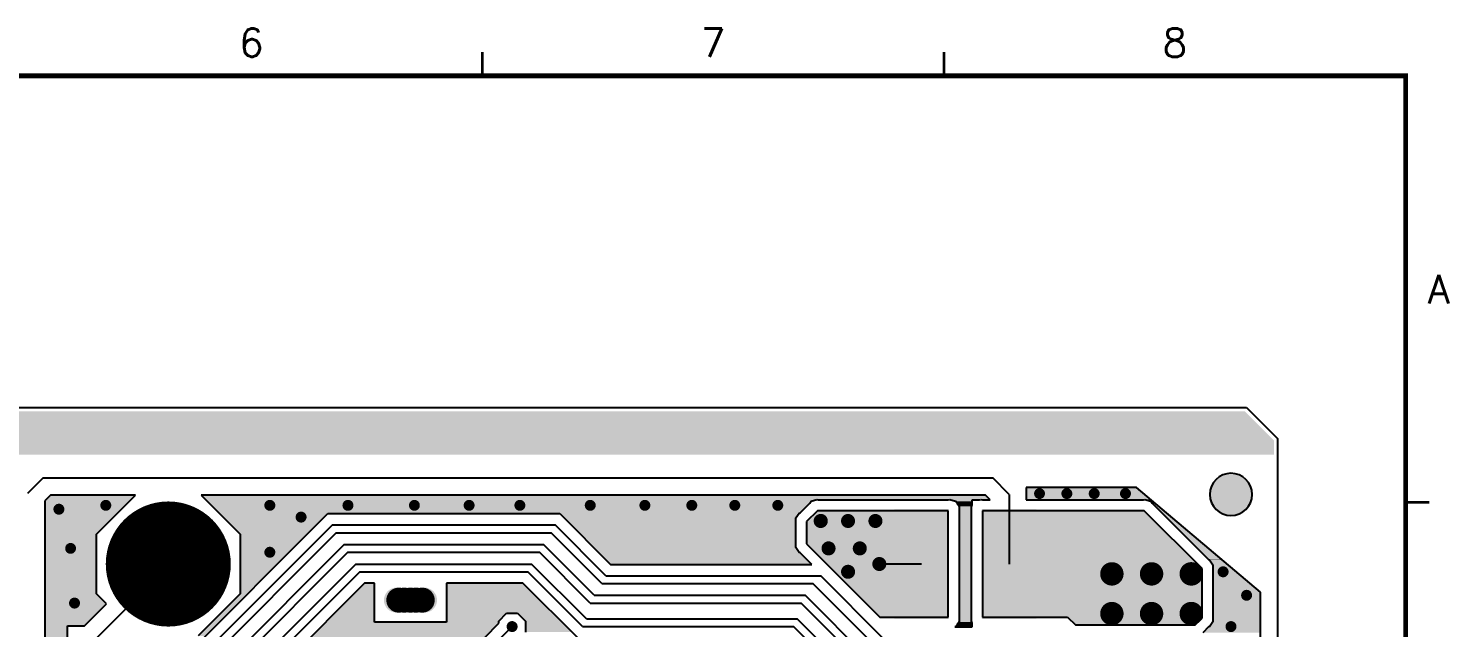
# Model space of a CAD drawing. Extents: x 295 to 953, y 10 to 290.
# Drawn here: x 736.6 to 886.5, y 226.8 to 290 of the extents above; entities that cross this region are included whole.
import ezdxf
from ezdxf.enums import TextEntityAlignment as Align

# ---------------------------------------------------------------- set-up
doc = ezdxf.new("R2010")
doc.units = 0
doc.header["$LTSCALE"] = 5
doc.header["$MEASUREMENT"] = 0
doc.layers.get('0').update_dxf_attribs({"linetype": 'CONTINUOUS', "lineweight": 25})
for name, color, linetype in [('16_COMP_GBR', 1, 'CONTINUOUS'), ('문자', 4, 'CONTINUOUS'), ('테두리', 3, 'CONTINUOUS')]:
    doc.layers.add(name, color=color, linetype=linetype)
doc.styles.get("Standard").update_dxf_attribs({"font": 'simplex.shx'})

# ---------------------------------------------------------------- blocks, each defined once
blk = doc.blocks.new('C')
at = {"layer": '테두리'}
blk.add_line((405, 285), (405, 15), dxfattribs=at)
for points, const_width in [([(307.5, 287.5), (307.5, 285)], 0.3), ([(356.25, 287.5), (356.25, 285)], 0.3), ([(15, 285), (15, 15), (405, 15), (405, 285), (15, 285)], 0.5), ([(407.5, 240), (405, 240)], 0.3)]:
    blk.add_lwpolyline(points, dxfattribs=dict(at, const_width=const_width))
at = {"layer": '문자'}
for s, p in [('6', (283.12, 288.5)), ('7', (331.88, 288.5)), ('8', (380.62, 288.5)), ('A', (408.5, 262.5))]:
    blk.add_text(s, height=3, dxfattribs=at).set_placement(p, align=Align.MIDDLE)

msp = doc.modelspace()

# ---------------------------------------------------------------- hatches: boundary and pattern name
at = {"linetype": 'Continuous'}
h = msp.add_hatch(color=256, dxfattribs=at)
h.dxf.hatch_style = 1
h.paths.add_polyline_path([(861.3, 94.16, 1), (865.76, 94.16, 1)])
h.paths.add_polyline_path([(861.3, 240.84, 1), (865.76, 240.84, 1)])
h.paths.add_polyline_path([(510.43, 197.28, 1), (505.48, 197.28, 1)])
h.paths.add_polyline_path([(505.48, 176.33, 1), (510.43, 176.33, 1)])

# ---------------------------------------------------------------- linework, layer by layer
for points, const_width in [([(843.03, 240.93, 1), (843.6, 240.93, 1)], 0.577), ([(845.91, 240.93, 1), (846.49, 240.93, 1)], 0.577), ([(848.8, 240.93, 1), (849.38, 240.93, 1)], 0.577), ([(852.1, 240.93, 1), (852.68, 240.93, 1)], 0.577), ([(744.44, 239.69, 1), (745.02, 239.69, 1)], 0.577), ([(748.03, 233.5, 1), (754.63, 233.5, 1)], 6.6), ([(761.76, 239.69, 1), (762.34, 239.69, 1)], 0.577), ([(770.01, 239.69, 1), (770.59, 239.69, 1)], 0.577), ([(777.03, 239.69, 1), (777.6, 239.69, 1)], 0.577), ([(782.8, 239.69, 1), (783.38, 239.69, 1)], 0.577), ([(788.16, 239.69, 1), (788.74, 239.69, 1)], 0.577), ([(795.59, 239.69, 1), (796.17, 239.69, 1)], 0.577), ([(801.36, 239.69, 1), (801.94, 239.69, 1)], 0.577), ([(806.31, 239.69, 1), (806.89, 239.69, 1)], 0.577), ([(810.85, 239.69, 1), (811.43, 239.69, 1)], 0.577), ([(815.39, 239.69, 1), (815.97, 239.69, 1)], 0.577), ([(739.49, 239.28, 1), (740.07, 239.28, 1)], 0.577), ([(765.06, 238.45, 1), (765.64, 238.45, 1)], 0.577), ([(819.84, 238.04, 1), (820.59, 238.04, 1)], 0.742), ([(822.73, 238.04, 1), (823.47, 238.04, 1)], 0.742), ([(825.62, 238.04, 1), (826.36, 238.04, 1)], 0.742), ([(740.73, 235.15, 1), (741.3, 235.15, 1)], 0.577), ([(820.67, 235.15, 1), (821.41, 235.15, 1)], 0.742), ([(823.97, 235.15, 1), (824.71, 235.15, 1)], 0.742), ([(761.76, 234.74, 1), (762.34, 234.74, 1)], 0.577), ([(826.03, 233.5, 1), (826.77, 233.5, 1)], 0.742), ([(822.73, 232.68, 1), (823.47, 232.68, 1)], 0.742), ([(850.34, 232.46, 1), (851.57, 232.46, 1)], 1.24), ([(854.53, 232.46, 1), (855.76, 232.46, 1)], 1.24), ([(858.72, 232.46, 1), (859.96, 232.46, 1)], 1.24), ([(862.41, 232.68, 1), (862.99, 232.68, 1)], 0.577), ([(775.01, 229.69, 1), (776.33, 229.69, 1)], 1.32), ([(775.58, 229.69, 1), (776.9, 229.69, 1)], 1.32), ([(776.24, 229.69, 1), (777.56, 229.69, 1)], 1.32), ([(776.82, 229.69, 1), (778.14, 229.69, 1)], 1.32), ([(777.48, 229.69, 1), (778.8, 229.69, 1)], 1.32), ([(741.14, 229.38, 1), (741.72, 229.38, 1)], 0.577), ([(850.34, 228.27, 1), (851.57, 228.27, 1)], 1.24), ([(854.53, 228.27, 1), (855.76, 228.27, 1)], 1.24), ([(858.72, 228.27, 1), (859.96, 228.27, 1)], 1.24), ([(864.89, 230.2, 1), (865.47, 230.2, 1)], 0.577), ([(787.34, 226.9, 1), (787.92, 226.9, 1)], 0.577), ([(863.24, 226.9, 1), (863.82, 226.9, 1)], 0.577)]:
    msp.add_lwpolyline(points, format="xyb", close=True, dxfattribs=dict(const_width=const_width))
for points in [[(833.75, 239.28), (833.75, 227.73), (827.97, 239.28), (827.97, 227.73)], [(842.99, 239.28), (842.99, 227.73), (837.21, 239.28), (837.21, 227.73)]]:
    msp.add_solid(points)
at = {"layer": '16_COMP_GBR', "color": 7}
for p, q in [((505.48, 250), (865.18, 250)), ((865.18, 250), (868.48, 246.7)), ((868.48, 88.3), (868.48, 246.7)), ((738.13, 242.58), (736.48, 240.93)), ((738.13, 242.58), (838.37, 242.58)), ((840.1, 240.84), (838.37, 242.58)), ((841.91, 241.58), (841.91, 240.26)), ((853.57, 241.58), (841.91, 241.58)), ((866.66, 230.54), (853.57, 241.58)), ((738.88, 240.76), (738.29, 240.17)), ((738.29, 240.17), (738.29, 205.43)), ((747.85, 240.76), (738.88, 240.76)), ((743.74, 236.64), (747.85, 240.76)), ((754.8, 240.76), (758.92, 236.64)), ((837.61, 240.76), (754.8, 240.76)), ((818.03, 238.91), (819.05, 239.92)), ((819.05, 239.92), (819.19, 240.12)), ((819.19, 240.12), (819.8, 240.32)), ((819.8, 240.32), (819.96, 240.26)), ((819.96, 240.26), (833.67, 240.26)), ((833.67, 240.26), (833.83, 240.32)), ((833.83, 240.32), (834.44, 240.12)), ((834.44, 240.12), (834.45, 240.1)), ((834.45, 240.1), (834.57, 240.1)), ((834.57, 240.1), (834.57, 239.94)), ((834.57, 239.94), (834.82, 239.6)), ((836.22, 240.26), (836.97, 240.26)), ((836.22, 239.71), (836.22, 240.26)), ((836.97, 240.26), (837.13, 240.32)), ((837.13, 240.32), (837.28, 240.26)), ((837.28, 240.26), (838.11, 240.26)), ((838.11, 240.26), (837.61, 240.76)), ((840.1, 240.84), (840.1, 233.5)), ((841.91, 240.26), (854.3, 240.26)), ((854.3, 240.26), (854.45, 240.32)), ((854.45, 240.32), (855.06, 240.12)), ((855.06, 240.12), (855.21, 239.92)), ((855.21, 239.92), (861.17, 233.96)), ((742.71, 213.37), (768.16, 238.82)), ((768.16, 238.82), (792.66, 238.82)), ((792.66, 238.82), (798.02, 233.46)), ((817.58, 238.36), (817.95, 238.88)), ((817.95, 238.88), (818.03, 238.91)), ((819.87, 239.11), (818.73, 237.97)), ((833.66, 239.11), (819.87, 239.11)), ((833.66, 227.89), (833.66, 239.11)), ((834.82, 239.6), (834.82, 227.4)), ((836.14, 239.6), (836.22, 239.71)), ((836.14, 227.4), (836.14, 239.6)), ((837.29, 239.11), (837.29, 227.89)), ((854.38, 239.11), (837.29, 239.11)), ((860.48, 233.02), (854.38, 239.11)), ((768.65, 237.63), (743.9, 212.88)), ((768.65, 237.63), (792.17, 237.63)), ((797.53, 232.26), (792.17, 237.63)), ((817.58, 235.24), (817.58, 238.36)), ((818.73, 237.97), (818.73, 235.63)), ((743.74, 230.36), (743.74, 236.64)), ((769.07, 236.8), (744.73, 212.46)), ((769.89, 235.56), (746.38, 212.05)), ((758.92, 236.64), (758.92, 230.36)), ((769.07, 236.8), (791.75, 236.8)), ((769.89, 235.56), (790.93, 235.56)), ((796.29, 230.2), (790.93, 235.56)), ((797.12, 231.44), (791.75, 236.8)), ((818.73, 235.63), (826.47, 227.89)), ((770.3, 234.74), (747.2, 211.64)), ((770.3, 234.74), (790.52, 234.74)), ((795.88, 229.38), (790.52, 234.74)), ((817.95, 234.72), (817.58, 235.24)), ((818.03, 234.69), (817.95, 234.72)), ((819.27, 233.46), (818.03, 234.69)), ((861.17, 233.96), (861.25, 233.93)), ((861.25, 233.93), (861.63, 233.41)), ((743.08, 225), (751.33, 233.25)), ((771.13, 233.5), (749.27, 211.64)), ((751.33, 233.25), (751.33, 233.5)), ((771.54, 232.68), (751.74, 212.88)), ((771.13, 233.5), (789.69, 233.5)), ((771.54, 232.68), (789.28, 232.68)), ((795.05, 226.9), (789.28, 232.68)), ((795.47, 227.73), (789.69, 233.5)), ((798.02, 233.46), (819.27, 233.46)), ((830.86, 233.5), (826.4, 233.5)), ((860.48, 227.79), (860.48, 233.02)), ((861.63, 233.41), (861.63, 227.4)), ((772.04, 231.48), (753.02, 212.46)), ((773.11, 231.48), (772.04, 231.48)), ((773.11, 227.38), (773.11, 231.48)), ((780.7, 231.48), (780.7, 227.38)), ((788.78, 231.48), (780.7, 231.48)), ((794.56, 225.7), (788.78, 231.48)), ((797.12, 231.44), (819.39, 231.44)), ((797.53, 232.26), (820.22, 232.26)), ((825.99, 224.84), (819.39, 231.44)), ((826.82, 225.66), (820.22, 232.26)), ((744.8, 229.29), (743.74, 230.36)), ((758.92, 230.36), (754.47, 225.91)), ((796.29, 230.2), (818.57, 230.2)), ((825.17, 223.6), (818.57, 230.2)), ((866.66, 111.06), (866.66, 230.54)), ((742.49, 226.98), (744.8, 229.29)), ((786.23, 227.48), (787.05, 228.3)), ((787.05, 228.3), (788.21, 228.3)), ((788.21, 228.3), (789.03, 227.48)), ((795.88, 229.38), (818.15, 229.38)), ((824.75, 222.78), (818.15, 229.38)), ((740.69, 226.98), (742.49, 226.98)), ((740.69, 223.02), (740.69, 226.98)), ((780.7, 227.38), (773.11, 227.38)), ((784.74, 225.76), (786.23, 227.25)), ((787.63, 226.9), (785.98, 225.25)), ((786.23, 227.25), (786.23, 227.48)), ((789.03, 227.48), (789.03, 226.32)), ((795.05, 226.9), (817.33, 226.9)), ((795.47, 227.73), (817.74, 227.73)), ((823.52, 220.71), (817.33, 226.9)), ((823.93, 221.54), (817.74, 227.73)), ((826.47, 227.89), (833.66, 227.89)), ((834.44, 226.88), (834.37, 226.86)), ((834.37, 226.86), (836.22, 226.86)), ((834.45, 226.9), (834.44, 226.88)), ((834.57, 226.9), (834.45, 226.9)), ((834.82, 227.4), (834.57, 227.06)), ((834.57, 227.06), (834.57, 226.9)), ((836.22, 227.29), (836.14, 227.4)), ((836.22, 226.86), (836.22, 227.29)), ((837.29, 227.89), (846.27, 227.89)), ((846.27, 227.89), (847.1, 227.07)), ((847.1, 227.07), (859.75, 227.07)), ((859.75, 227.07), (860.48, 227.79)), ((861.17, 226.86), (860.57, 226.25)), ((861.25, 226.88), (861.17, 226.86)), ((861.63, 227.4), (861.25, 226.88))]:
    msp.add_line(p, q, dxfattribs=at)
for start, end in [(0, 180), (180, 0)]:
    msp.add_arc((863.53, 240.84), 2.23, start, end, dxfattribs=at)
for points in [[(505.89, 249.18), (506.3, 249.59), (865.43, 249.18), (865.01, 249.59)], [(505.89, 246.53), (505.89, 249.18), (868.07, 246.53), (865.43, 249.18)], [(506.3, 249.59), (506.3, 249.59), (865.01, 249.59), (506.3, 249.59)], [(505.89, 245.05), (505.89, 246.53), (868.07, 245.05), (868.07, 246.53)], [(505.89, 245.05), (505.89, 245.05), (517.44, 245.05), (868.07, 245.05)], [(841.91, 241.58), (841.91, 241.58), (853.57, 241.58), (841.91, 241.58)], [(841.91, 240.32), (841.91, 241.58), (855.07, 240.32), (853.57, 241.58)], [(738.29, 240.17), (738.88, 240.76), (747.27, 240.17), (747.85, 240.76)], [(738.29, 236.64), (738.29, 240.17), (743.74, 236.64), (747.27, 240.17)], [(738.88, 240.76), (738.88, 240.76), (747.85, 240.76), (738.88, 240.76)], [(755.25, 240.32), (754.8, 240.76), (838.06, 240.32), (837.61, 240.76)], [(754.8, 240.76), (754.8, 240.76), (837.61, 240.76), (754.8, 240.76)], [(755.45, 240.12), (755.25, 240.32), (819.19, 240.12), (819.8, 240.32)], [(755.64, 239.92), (755.45, 240.12), (819.05, 239.92), (819.19, 240.12)], [(756.66, 238.91), (755.64, 239.92), (818.03, 238.91), (819.05, 239.92)], [(819.96, 240.26), (819.8, 240.32), (833.67, 240.26), (833.83, 240.32)], [(833.98, 240.26), (833.83, 240.32), (836.97, 240.26), (837.13, 240.32)], [(833.98, 240.26), (833.98, 240.26), (836.22, 240.26), (836.97, 240.26)], [(834.44, 240.12), (833.98, 240.26), (836.22, 240.12), (836.22, 240.26)], [(834.45, 240.1), (834.44, 240.12), (836.22, 240.1), (836.22, 240.12)], [(834.57, 239.94), (834.57, 240.1), (836.22, 239.94), (836.22, 240.1)], [(834.73, 239.71), (834.57, 239.94), (836.22, 239.71), (836.22, 239.94)], [(837.28, 240.26), (837.13, 240.32), (838.11, 240.26), (838.06, 240.32)], [(841.91, 240.26), (841.91, 240.32), (854.3, 240.26), (854.45, 240.32)], [(855.06, 240.12), (854.45, 240.32), (855.31, 240.12), (855.07, 240.32)], [(855.21, 239.92), (855.06, 240.12), (855.54, 239.92), (855.31, 240.12)], [(861.17, 233.96), (855.21, 239.92), (862.61, 233.96), (855.54, 239.92)], [(756.68, 238.88), (756.66, 238.91), (817.95, 238.88), (818.03, 238.91)], [(756.74, 238.82), (756.68, 238.88), (817.91, 238.82), (817.95, 238.88)], [(758.92, 236.64), (756.74, 238.82), (765.98, 236.64), (768.16, 238.82)], [(756.74, 238.82), (756.74, 238.82), (768.16, 238.82), (792.66, 238.82)], [(793.12, 238.36), (792.66, 238.82), (817.58, 238.36), (817.91, 238.82)], [(818.73, 237.97), (819.87, 239.11), (833.66, 237.97), (833.66, 239.11)], [(819.87, 239.11), (819.87, 239.11), (833.66, 239.11), (819.87, 239.11)], [(834.82, 239.6), (834.73, 239.71), (836.14, 239.6), (836.22, 239.71)], [(834.82, 227.4), (834.82, 239.6), (836.14, 227.4), (836.14, 239.6)], [(837.29, 233.02), (837.29, 239.11), (860.48, 233.02), (854.38, 239.11)], [(837.29, 239.11), (837.29, 239.11), (854.38, 239.11), (837.29, 239.11)], [(796.24, 235.24), (793.12, 238.36), (817.58, 235.24), (817.58, 238.36)], [(818.73, 235.63), (818.73, 237.97), (833.66, 235.63), (833.66, 237.97)], [(738.29, 230.36), (738.29, 236.64), (743.74, 230.36), (743.74, 236.64)], [(758.92, 230.36), (758.92, 236.64), (759.69, 230.36), (765.98, 236.64)], [(826.47, 227.89), (818.73, 235.63), (833.66, 227.89), (833.66, 235.63)], [(796.76, 234.72), (796.24, 235.24), (817.95, 234.72), (817.58, 235.24)], [(796.79, 234.69), (796.76, 234.72), (818.03, 234.69), (817.95, 234.72)], [(798.02, 233.46), (796.79, 234.69), (819.27, 233.46), (818.03, 234.69)], [(861.25, 233.93), (861.17, 233.96), (862.64, 233.93), (862.61, 233.96)], [(861.63, 233.41), (861.25, 233.93), (863.26, 233.41), (862.64, 233.93)], [(837.29, 227.89), (837.29, 233.02), (860.48, 227.89), (860.48, 233.02)], [(861.63, 230.54), (861.63, 233.41), (866.66, 230.54), (863.26, 233.41)], [(767.94, 227.38), (772.04, 231.48), (773.11, 227.38), (773.11, 231.48)], [(772.04, 231.48), (772.04, 231.48), (773.11, 231.48), (772.04, 231.48)], [(774.91, 230.91), (775.16, 230.99), (778.89, 230.91), (778.64, 230.99)], [(775.16, 230.99), (775.42, 231.01), (778.64, 230.99), (778.39, 231.01)], [(780.7, 228.3), (780.7, 231.48), (791.96, 228.3), (788.78, 231.48)], [(780.7, 231.48), (780.7, 231.48), (788.78, 231.48), (780.7, 231.48)], [(738.29, 229.29), (738.29, 230.36), (744.8, 229.29), (743.74, 230.36)], [(754.47, 225.91), (758.92, 230.36), (755.25, 225.91), (759.69, 230.36)], [(774.1, 229.69), (774.12, 229.95), (779.71, 229.69), (779.68, 229.95)], [(774.12, 229.43), (774.1, 229.69), (779.68, 229.43), (779.71, 229.69)], [(774.12, 229.95), (774.2, 230.2), (779.68, 229.95), (779.61, 230.2)], [(774.2, 229.19), (774.12, 229.43), (779.61, 229.19), (779.68, 229.43)], [(774.2, 230.2), (774.32, 230.42), (779.61, 230.2), (779.48, 230.42)], [(774.32, 230.42), (774.48, 230.63), (779.48, 230.42), (779.32, 230.63)], [(774.48, 230.63), (774.68, 230.79), (779.32, 230.63), (779.12, 230.79)], [(774.68, 230.79), (774.91, 230.91), (779.12, 230.79), (778.89, 230.91)], [(861.63, 227.4), (861.63, 230.54), (866.66, 227.4), (866.66, 230.54)], [(738.29, 226.98), (738.29, 229.29), (742.49, 226.98), (744.8, 229.29)], [(774.32, 228.96), (774.2, 229.19), (779.48, 228.96), (779.61, 229.19)], [(774.48, 228.76), (774.32, 228.96), (779.32, 228.76), (779.48, 228.96)], [(774.68, 228.59), (774.48, 228.76), (779.12, 228.59), (779.32, 228.76)], [(774.91, 228.47), (774.68, 228.59), (778.89, 228.47), (779.12, 228.59)], [(775.16, 228.4), (774.91, 228.47), (778.64, 228.4), (778.89, 228.47)], [(775.42, 228.37), (775.16, 228.4), (778.39, 228.37), (778.64, 228.4)], [(780.7, 227.48), (780.7, 228.3), (786.23, 227.48), (787.05, 228.3)], [(780.7, 228.3), (780.7, 228.3), (787.05, 228.3), (788.21, 228.3)], [(789.03, 227.48), (788.21, 228.3), (792.78, 227.48), (791.96, 228.3)], [(738.29, 223.02), (738.29, 226.98), (740.69, 223.02), (740.69, 226.98)], [(738.29, 226.98), (738.29, 226.98), (740.69, 226.98), (742.49, 226.98)], [(766.32, 225.76), (767.8, 227.25), (784.74, 225.76), (786.23, 227.25)], [(767.8, 227.25), (767.94, 227.38), (786.23, 227.25), (786.23, 227.38)], [(780.7, 227.38), (780.7, 227.48), (786.23, 227.38), (786.23, 227.48)], [(789.03, 226.32), (789.03, 227.48), (793.94, 226.32), (792.78, 227.48)], [(834.37, 226.86), (834.44, 226.88), (836.22, 226.86), (836.22, 226.88)], [(834.44, 226.88), (834.45, 226.9), (836.22, 226.88), (836.22, 226.9)], [(834.57, 227.06), (834.73, 227.29), (836.22, 227.06), (836.22, 227.29)], [(834.57, 226.9), (834.57, 227.06), (836.22, 226.9), (836.22, 227.06)], [(834.73, 227.29), (834.82, 227.4), (836.22, 227.29), (836.14, 227.4)], [(846.37, 227.79), (846.27, 227.89), (860.48, 227.79), (860.48, 227.89)], [(847.1, 227.07), (846.37, 227.79), (859.75, 227.07), (860.48, 227.79)], [(860.57, 226.25), (861.17, 226.86), (866.66, 226.25), (866.66, 226.86)], [(861.17, 226.86), (861.25, 226.88), (866.66, 226.86), (866.66, 226.88)], [(861.25, 226.88), (861.63, 227.4), (866.66, 226.88), (866.66, 227.4)]]:
    msp.add_solid(points, dxfattribs=at)

# ---------------------------------------------------------------- block references
msp.add_blockref('C', (476.98, 0))

doc.saveas('drawing.dxf')
